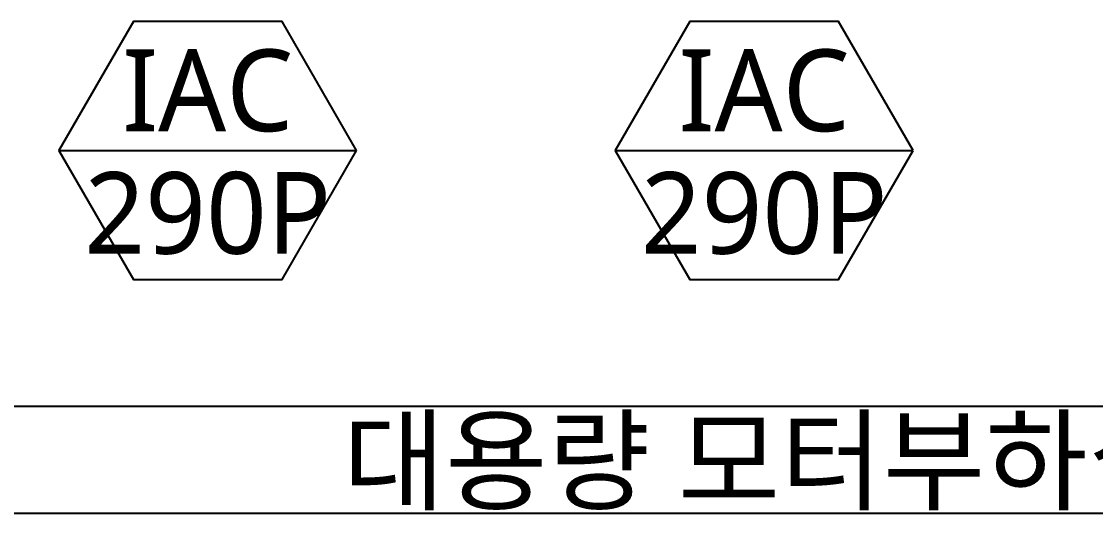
# Model space of a CAD drawing. Header units: millimetres. Extents: x 10547 to 11305, y 9897 to 10391.
# Drawn here: x 10711.64 to 10744.52, y 10262.64 to 10277.69 of the extents above; entities that cross this region are included whole.
import ezdxf
from ezdxf.enums import TextEntityAlignment as Align

# ---------------------------------------------------------------- set-up
doc = ezdxf.new("R2010")
doc.units = ezdxf.units.MM
doc.layers.add('LG-장비번호', color=7, linetype='Continuous')
doc.layers.add('실명', color=231, linetype='Continuous')
doc.styles.add('LG전자', font='')
doc.styles.get('LG전자').set_extended_font_data('Malgun Gothic')

msp = doc.modelspace()

# ---------------------------------------------------------------- linework, layer by layer
at = {"layer": 'LG-장비번호', "color": 1}
for p, q in [((10712.786, 10273.746), (10721.9, 10273.746)), ((10729.819, 10273.746), (10738.933, 10273.746))]:
    msp.add_line(p, q, dxfattribs=at)
at = {"layer": 'LG-장비번호', "color": 252}
msp.add_line((11218.883, 10262.64), (10547.021, 10262.64), dxfattribs=at)
at = {"layer": 'LG-장비번호', "color": 1}
for points in [[(10721.9, 10273.746), (10719.622, 10277.692), (10715.064, 10277.692), (10712.786, 10273.746), (10715.064, 10269.799), (10719.622, 10269.799)], [(10738.933, 10273.746), (10736.655, 10277.692), (10732.097, 10277.692), (10729.819, 10273.746), (10732.097, 10269.799), (10736.655, 10269.799)]]:
    msp.add_lwpolyline(points, close=True, dxfattribs=at)
at = {"layer": '실명', "color": 1}
msp.add_lwpolyline([(10710.41, 10262.64), (10710.41, 10265.926), (10758.342, 10265.926), (10758.342, 10262.64)], close=True, dxfattribs=at)

# ---------------------------------------------------------------- texts
at = {"layer": 'LG-장비번호', "style": 'LG전자'}
for s, p in [('IAC', (10717.343, 10275.586)), ('IAC', (10734.376, 10275.586)), ('290P', (10717.343, 10271.838)), ('290P', (10734.376, 10271.838)), ('대용량 모터부하실', (10734.447, 10264.283))]:
    msp.add_text(s, height=2.5, dxfattribs=at).set_placement(p, align=Align.MIDDLE)

doc.saveas('drawing.dxf')
